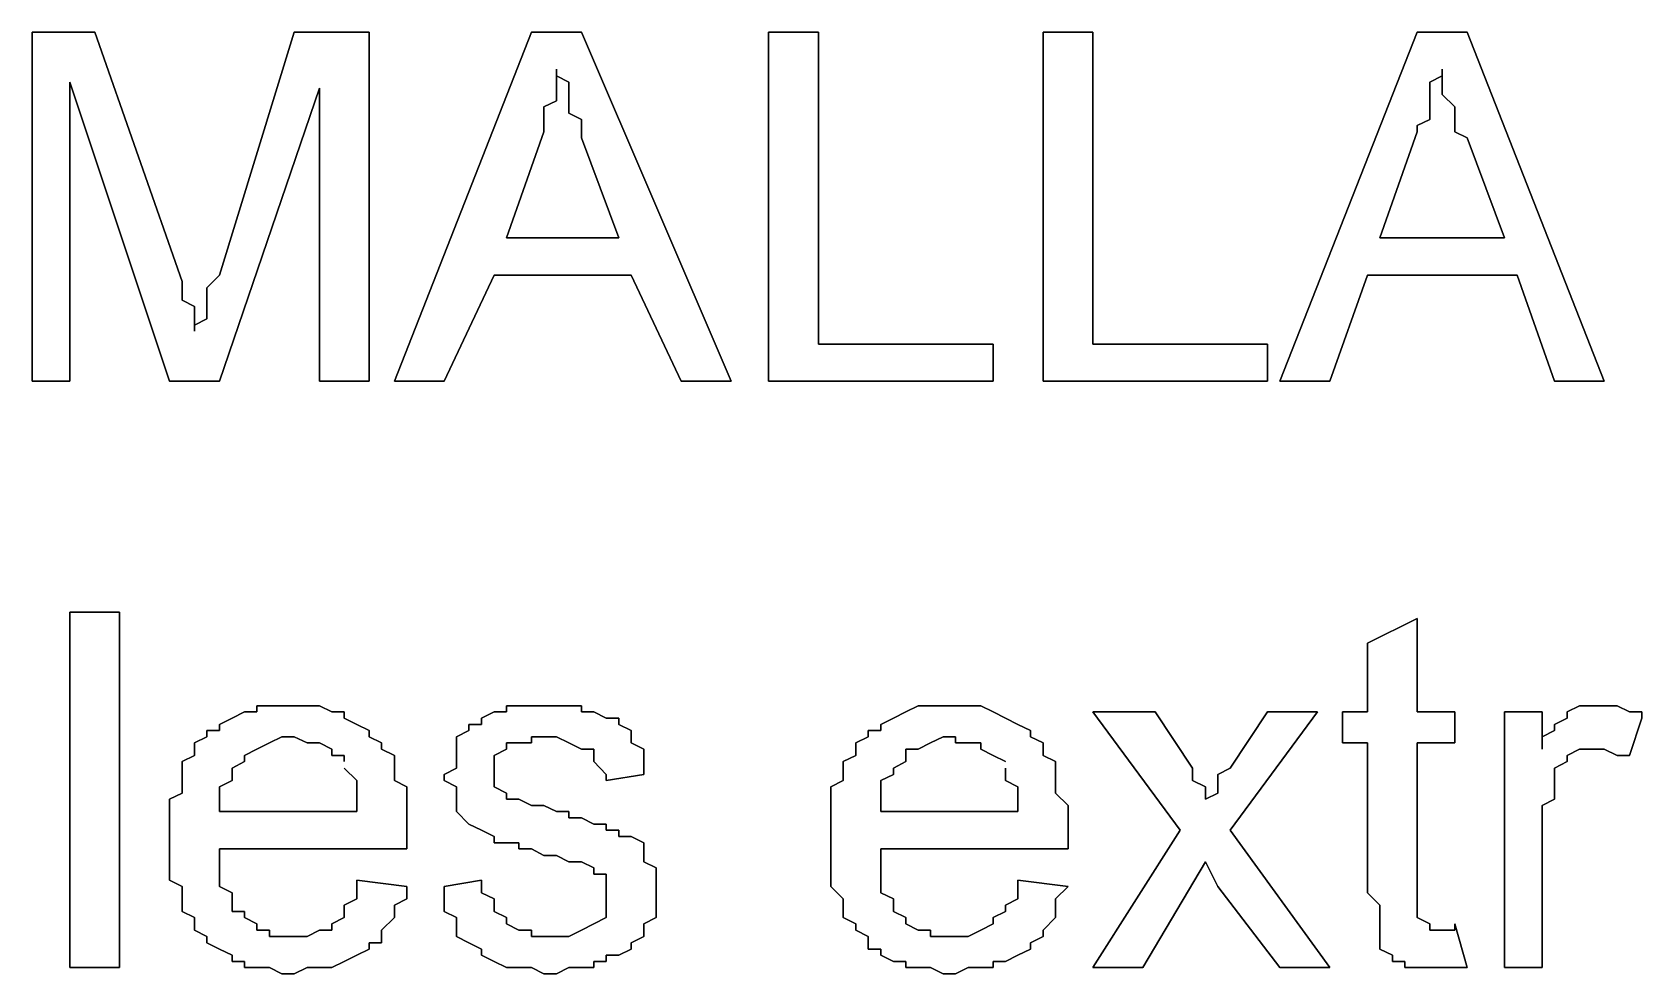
# Model space of a CAD drawing. Header units: metres. Extents: x 2.9 to 42.8, y 1.7 to 28.7.
# Drawn here: x 39.9344 to 40.3895, y 24.5992 to 24.8655 of the extents above; entities that cross this region are included whole.
import ezdxf

# ---------------------------------------------------------------- set-up
doc = ezdxf.new("R2010")
doc.units = ezdxf.units.M
doc.layers.add('GRIS', color=8, linetype='Continuous')

msp = doc.modelspace()

# ---------------------------------------------------------------- linework, layer by layer
at = {"layer": 'GRIS', "lineweight": -3}
for points in [[(39.9521, 24.8655), (39.9344, 24.8655), (39.9521, 24.8655)], [(39.9344, 24.8655), (39.9344, 24.7668), (39.9344, 24.8655)], [(39.9768, 24.795), (39.9521, 24.8655), (39.9768, 24.795)], [(40.0085, 24.8655), (39.9874, 24.7968), (40.0085, 24.8655)], [(40.0297, 24.8655), (40.0085, 24.8655), (40.0297, 24.8655)], [(40.0297, 24.7668), (40.0297, 24.8655), (40.0297, 24.7668)], [(40.0756, 24.8655), (40.0368, 24.7668), (40.0756, 24.8655)], [(40.0897, 24.8655), (40.0756, 24.8655), (40.0897, 24.8655)], [(40.132, 24.7668), (40.0897, 24.8655), (40.132, 24.7668)], [(40.1567, 24.8655), (40.1426, 24.8655), (40.1567, 24.8655)], [(40.1426, 24.8655), (40.1426, 24.7668), (40.1426, 24.8655)], [(40.1567, 24.7773), (40.1567, 24.8655), (40.1567, 24.7773)], [(40.2343, 24.8655), (40.2202, 24.8655), (40.2343, 24.8655)], [(40.2202, 24.8655), (40.2202, 24.7668), (40.2202, 24.8655)], [(40.2343, 24.7773), (40.2343, 24.8655), (40.2343, 24.7773)], [(40.326, 24.8655), (40.2872, 24.7668), (40.326, 24.8655)], [(40.3401, 24.8655), (40.326, 24.8655), (40.3401, 24.8655)], [(40.3789, 24.7668), (40.3401, 24.8655), (40.3789, 24.7668)], [(40.0826, 24.8532), (40.0826, 24.855), (40.0826, 24.8532)], [(40.0826, 24.855), (40.0826, 24.8532), (40.0826, 24.855)], [(40.0826, 24.8514), (40.0826, 24.8532), (40.0826, 24.8514)], [(40.0826, 24.8532), (40.0861, 24.8514), (40.0826, 24.8532)], [(40.3296, 24.8514), (40.3331, 24.8532), (40.3296, 24.8514)], [(40.3331, 24.8532), (40.3331, 24.855), (40.3331, 24.8532)], [(40.3331, 24.855), (40.3331, 24.8532), (40.3331, 24.855)], [(40.3331, 24.8532), (40.3331, 24.8514), (40.3331, 24.8532)], [(39.945, 24.7668), (39.945, 24.8514), (39.945, 24.7668)], [(39.945, 24.8514), (39.9732, 24.7668), (39.945, 24.8514)], [(39.9874, 24.7668), (40.0156, 24.8497), (39.9874, 24.7668)], [(40.0156, 24.8497), (40.0156, 24.7668), (40.0156, 24.8497)], [(40.0826, 24.8479), (40.0826, 24.8514), (40.0826, 24.8479)], [(40.0861, 24.8514), (40.0861, 24.8497), (40.0861, 24.8514)], [(40.0861, 24.8497), (40.0861, 24.8479), (40.0861, 24.8497)], [(40.3296, 24.8479), (40.3296, 24.8514), (40.3296, 24.8479)], [(40.3331, 24.8514), (40.3331, 24.8497), (40.3331, 24.8514)], [(40.3331, 24.8497), (40.3331, 24.8479), (40.3331, 24.8497)], [(40.0791, 24.8444), (40.0826, 24.8461), (40.0791, 24.8444)], [(40.0791, 24.8408), (40.0791, 24.8444), (40.0791, 24.8408)], [(40.0826, 24.8461), (40.0826, 24.8479), (40.0826, 24.8461)], [(40.0861, 24.8479), (40.0861, 24.8444), (40.0861, 24.8479)], [(40.0861, 24.8444), (40.0861, 24.8426), (40.0861, 24.8444)], [(40.3296, 24.8461), (40.3296, 24.8479), (40.3296, 24.8461)], [(40.3296, 24.8444), (40.3296, 24.8461), (40.3296, 24.8444)], [(40.3296, 24.8408), (40.3296, 24.8444), (40.3296, 24.8408)], [(40.3331, 24.8479), (40.3366, 24.8444), (40.3331, 24.8479)], [(40.3366, 24.8444), (40.3366, 24.8426), (40.3366, 24.8444)], [(40.0791, 24.8391), (40.0791, 24.8408), (40.0791, 24.8391)], [(40.0861, 24.8426), (40.0897, 24.8408), (40.0861, 24.8426)], [(40.0897, 24.8408), (40.0897, 24.8373), (40.0897, 24.8408)], [(40.326, 24.8391), (40.3296, 24.8408), (40.326, 24.8391)], [(40.3366, 24.8426), (40.3366, 24.8408), (40.3366, 24.8426)], [(40.3366, 24.8408), (40.3366, 24.8373), (40.3366, 24.8408)], [(40.0685, 24.8073), (40.0791, 24.8373), (40.0685, 24.8073)], [(40.0791, 24.8373), (40.0791, 24.8391), (40.0791, 24.8373)], [(40.0897, 24.8373), (40.0897, 24.8356), (40.0897, 24.8373)], [(40.0897, 24.8356), (40.1003, 24.8073), (40.0897, 24.8356)], [(40.3154, 24.8073), (40.326, 24.8373), (40.3154, 24.8073)], [(40.326, 24.8373), (40.326, 24.8391), (40.326, 24.8373)], [(40.3366, 24.8373), (40.3401, 24.8356), (40.3366, 24.8373)], [(40.3401, 24.8356), (40.3507, 24.8073), (40.3401, 24.8356)], [(40.1003, 24.8073), (40.0685, 24.8073), (40.1003, 24.8073)], [(40.3507, 24.8073), (40.3154, 24.8073), (40.3507, 24.8073)], [(39.9768, 24.7932), (39.9768, 24.795), (39.9768, 24.7932)], [(39.9874, 24.7968), (39.9838, 24.7932), (39.9874, 24.7968)], [(40.0509, 24.7668), (40.065, 24.7968), (40.0509, 24.7668)], [(40.065, 24.7968), (40.1038, 24.7968), (40.065, 24.7968)], [(40.1038, 24.7968), (40.1179, 24.7668), (40.1038, 24.7968)], [(40.3013, 24.7668), (40.3119, 24.7968), (40.3013, 24.7668)], [(40.3119, 24.7968), (40.3543, 24.7968), (40.3119, 24.7968)], [(40.3543, 24.7968), (40.3648, 24.7668), (40.3543, 24.7968)], [(39.9768, 24.7897), (39.9768, 24.7932), (39.9768, 24.7897)], [(39.9803, 24.7879), (39.9768, 24.7897), (39.9803, 24.7879)], [(39.9838, 24.7932), (39.9838, 24.7915), (39.9838, 24.7932)], [(39.9838, 24.7915), (39.9838, 24.7879), (39.9838, 24.7915)], [(39.9803, 24.7844), (39.9803, 24.7879), (39.9803, 24.7844)], [(39.9838, 24.7879), (39.9838, 24.7862), (39.9838, 24.7879)], [(39.9838, 24.7862), (39.9838, 24.7844), (39.9838, 24.7862)], [(39.9838, 24.7844), (39.9803, 24.7826), (39.9838, 24.7844)], [(39.9803, 24.7826), (39.9803, 24.7844), (39.9803, 24.7826)], [(39.9803, 24.7826), (39.9803, 24.7809), (39.9803, 24.7826)], [(39.9803, 24.7809), (39.9803, 24.7826), (39.9803, 24.7809)], [(40.2061, 24.7773), (40.1567, 24.7773), (40.2061, 24.7773)], [(40.2061, 24.7668), (40.2061, 24.7773), (40.2061, 24.7668)], [(40.2837, 24.7773), (40.2343, 24.7773), (40.2837, 24.7773)], [(40.2837, 24.7668), (40.2837, 24.7773), (40.2837, 24.7668)], [(39.9344, 24.7668), (39.945, 24.7668), (39.9344, 24.7668)], [(39.9732, 24.7668), (39.9874, 24.7668), (39.9732, 24.7668)], [(40.0156, 24.7668), (40.0297, 24.7668), (40.0156, 24.7668)], [(40.0368, 24.7668), (40.0509, 24.7668), (40.0368, 24.7668)], [(40.1179, 24.7668), (40.132, 24.7668), (40.1179, 24.7668)], [(40.1426, 24.7668), (40.2061, 24.7668), (40.1426, 24.7668)], [(40.2202, 24.7668), (40.2837, 24.7668), (40.2202, 24.7668)], [(40.2872, 24.7668), (40.3013, 24.7668), (40.2872, 24.7668)], [(40.3648, 24.7668), (40.3789, 24.7668), (40.3648, 24.7668)], [(39.9591, 24.7015), (39.945, 24.7015), (39.9591, 24.7015)], [(39.945, 24.7015), (39.945, 24.601), (39.945, 24.7015)], [(39.9591, 24.601), (39.9591, 24.7015), (39.9591, 24.601)], [(40.326, 24.6997), (40.3119, 24.6927), (40.326, 24.6997)], [(40.326, 24.6733), (40.326, 24.6997), (40.326, 24.6733)], [(40.3119, 24.6927), (40.3119, 24.6733), (40.3119, 24.6927)], [(39.9909, 24.6715), (39.9874, 24.6697), (39.9909, 24.6715)], [(39.9944, 24.6733), (39.9909, 24.6715), (39.9944, 24.6733)], [(39.9979, 24.6733), (39.9944, 24.6733), (39.9979, 24.6733)], [(40.0015, 24.675), (39.9979, 24.675), (40.0015, 24.675)], [(39.9979, 24.675), (39.9979, 24.6733), (39.9979, 24.675)], [(40.005, 24.675), (40.0015, 24.675), (40.005, 24.675)], [(40.0085, 24.675), (40.005, 24.675), (40.0085, 24.675)], [(40.0121, 24.675), (40.0085, 24.675), (40.0121, 24.675)], [(40.0156, 24.675), (40.0121, 24.675), (40.0156, 24.675)], [(40.0191, 24.6733), (40.0156, 24.675), (40.0191, 24.6733)], [(40.0226, 24.6733), (40.0191, 24.6733), (40.0226, 24.6733)], [(40.0226, 24.6715), (40.0226, 24.6733), (40.0226, 24.6715)], [(40.0262, 24.6697), (40.0226, 24.6715), (40.0262, 24.6697)], [(40.065, 24.6733), (40.0614, 24.6715), (40.065, 24.6733)], [(40.0614, 24.6715), (40.0614, 24.6697), (40.0614, 24.6715)], [(40.0685, 24.6733), (40.065, 24.6733), (40.0685, 24.6733)], [(40.072, 24.675), (40.0685, 24.675), (40.072, 24.675)], [(40.0685, 24.675), (40.0685, 24.6733), (40.0685, 24.675)], [(40.0756, 24.675), (40.072, 24.675), (40.0756, 24.675)], [(40.0791, 24.675), (40.0756, 24.675), (40.0791, 24.675)], [(40.0826, 24.675), (40.0791, 24.675), (40.0826, 24.675)], [(40.0861, 24.675), (40.0826, 24.675), (40.0861, 24.675)], [(40.0897, 24.675), (40.0861, 24.675), (40.0897, 24.675)], [(40.0897, 24.6733), (40.0897, 24.675), (40.0897, 24.6733)], [(40.0932, 24.6733), (40.0897, 24.6733), (40.0932, 24.6733)], [(40.0967, 24.6715), (40.0932, 24.6733), (40.0967, 24.6715)], [(40.1003, 24.6715), (40.0967, 24.6715), (40.1003, 24.6715)], [(40.1003, 24.6697), (40.1003, 24.6715), (40.1003, 24.6697)], [(40.1779, 24.6715), (40.1743, 24.6697), (40.1779, 24.6715)], [(40.1814, 24.6733), (40.1779, 24.6715), (40.1814, 24.6733)], [(40.1849, 24.675), (40.1814, 24.6733), (40.1849, 24.675)], [(40.1884, 24.675), (40.1849, 24.675), (40.1884, 24.675)], [(40.192, 24.675), (40.1884, 24.675), (40.192, 24.675)], [(40.1955, 24.675), (40.192, 24.675), (40.1955, 24.675)], [(40.199, 24.675), (40.1955, 24.675), (40.199, 24.675)], [(40.2026, 24.675), (40.199, 24.675), (40.2026, 24.675)], [(40.2061, 24.6733), (40.2026, 24.675), (40.2061, 24.6733)], [(40.2096, 24.6715), (40.2061, 24.6733), (40.2096, 24.6715)], [(40.2131, 24.6697), (40.2096, 24.6715), (40.2131, 24.6697)], [(40.2519, 24.6733), (40.2343, 24.6733), (40.2519, 24.6733)], [(40.2343, 24.6733), (40.259, 24.6398), (40.2343, 24.6733)], [(40.2625, 24.6574), (40.2519, 24.6733), (40.2625, 24.6574)], [(40.2731, 24.6398), (40.2978, 24.6733), (40.2731, 24.6398)], [(40.2837, 24.6733), (40.2731, 24.6574), (40.2837, 24.6733)], [(40.2978, 24.6733), (40.2837, 24.6733), (40.2978, 24.6733)], [(40.3119, 24.6733), (40.3049, 24.6733), (40.3119, 24.6733)], [(40.3049, 24.6733), (40.3049, 24.6645), (40.3049, 24.6733)], [(40.3366, 24.6733), (40.326, 24.6733), (40.3366, 24.6733)], [(40.3366, 24.6645), (40.3366, 24.6733), (40.3366, 24.6645)], [(40.3613, 24.6733), (40.3507, 24.6733), (40.3613, 24.6733)], [(40.3507, 24.6733), (40.3507, 24.601), (40.3507, 24.6733)], [(40.3613, 24.6627), (40.3613, 24.6733), (40.3613, 24.6627)], [(40.3684, 24.6715), (40.3648, 24.6697), (40.3684, 24.6715)], [(40.3719, 24.675), (40.3684, 24.6733), (40.3719, 24.675)], [(40.3684, 24.6733), (40.3684, 24.6715), (40.3684, 24.6733)], [(40.3754, 24.675), (40.3719, 24.675), (40.3754, 24.675)], [(40.3789, 24.675), (40.3754, 24.675), (40.3789, 24.675)], [(40.3825, 24.675), (40.3789, 24.675), (40.3825, 24.675)], [(40.386, 24.6733), (40.3825, 24.675), (40.386, 24.6733)], [(40.3895, 24.6733), (40.386, 24.6733), (40.3895, 24.6733)], [(40.386, 24.6609), (40.3895, 24.6715), (40.386, 24.6609)], [(40.3895, 24.6715), (40.3895, 24.6733), (40.3895, 24.6715)], [(39.9874, 24.668), (39.9838, 24.668), (39.9874, 24.668)], [(39.9838, 24.668), (39.9838, 24.6662), (39.9838, 24.668)], [(39.9874, 24.6697), (39.9874, 24.668), (39.9874, 24.6697)], [(40.0297, 24.668), (40.0262, 24.6697), (40.0297, 24.668)], [(40.0297, 24.6662), (40.0297, 24.668), (40.0297, 24.6662)], [(40.0579, 24.668), (40.0544, 24.6662), (40.0579, 24.668)], [(40.0614, 24.6697), (40.0579, 24.6697), (40.0614, 24.6697)], [(40.0579, 24.6697), (40.0579, 24.668), (40.0579, 24.6697)], [(40.1038, 24.668), (40.1003, 24.6697), (40.1038, 24.668)], [(40.1038, 24.6662), (40.1038, 24.668), (40.1038, 24.6662)], [(40.1743, 24.668), (40.1708, 24.668), (40.1743, 24.668)], [(40.1708, 24.668), (40.1708, 24.6662), (40.1708, 24.668)], [(40.1743, 24.6697), (40.1743, 24.668), (40.1743, 24.6697)], [(40.2167, 24.668), (40.2131, 24.6697), (40.2167, 24.668)], [(40.2167, 24.6662), (40.2167, 24.668), (40.2167, 24.6662)], [(40.3648, 24.668), (40.3613, 24.6662), (40.3648, 24.668)], [(40.3648, 24.6697), (40.3648, 24.668), (40.3648, 24.6697)], [(39.9838, 24.6662), (39.9803, 24.6645), (39.9838, 24.6662)], [(39.9803, 24.6645), (39.9803, 24.6627), (39.9803, 24.6645)], [(39.9803, 24.6627), (39.9803, 24.6609), (39.9803, 24.6627)], [(39.9944, 24.6609), (39.9979, 24.6627), (39.9944, 24.6609)], [(39.9979, 24.6627), (40.0015, 24.6645), (39.9979, 24.6627)], [(40.0015, 24.6645), (40.005, 24.6662), (40.0015, 24.6645)], [(40.005, 24.6662), (40.0085, 24.6662), (40.005, 24.6662)], [(40.0085, 24.6662), (40.0121, 24.6645), (40.0085, 24.6662)], [(40.0121, 24.6645), (40.0156, 24.6645), (40.0121, 24.6645)], [(40.0156, 24.6645), (40.0191, 24.6627), (40.0156, 24.6645)], [(40.0191, 24.6627), (40.0191, 24.6609), (40.0191, 24.6627)], [(40.0332, 24.6645), (40.0297, 24.6662), (40.0332, 24.6645)], [(40.0332, 24.6627), (40.0332, 24.6645), (40.0332, 24.6627)], [(40.0368, 24.6609), (40.0332, 24.6627), (40.0368, 24.6609)], [(40.0544, 24.6662), (40.0544, 24.6645), (40.0544, 24.6662)], [(40.0544, 24.6645), (40.0544, 24.6609), (40.0544, 24.6645)], [(40.065, 24.6609), (40.0685, 24.6627), (40.065, 24.6609)], [(40.0685, 24.6627), (40.0685, 24.6645), (40.0685, 24.6627)], [(40.0685, 24.6645), (40.072, 24.6645), (40.0685, 24.6645)], [(40.072, 24.6645), (40.0756, 24.6645), (40.072, 24.6645)], [(40.0756, 24.6645), (40.0756, 24.6662), (40.0756, 24.6645)], [(40.0756, 24.6662), (40.0791, 24.6662), (40.0756, 24.6662)], [(40.0791, 24.6662), (40.0826, 24.6662), (40.0791, 24.6662)], [(40.0826, 24.6662), (40.0861, 24.6645), (40.0826, 24.6662)], [(40.0861, 24.6645), (40.0897, 24.6627), (40.0861, 24.6645)], [(40.0897, 24.6627), (40.0932, 24.6627), (40.0897, 24.6627)], [(40.0932, 24.6627), (40.0932, 24.6609), (40.0932, 24.6627)], [(40.1038, 24.6645), (40.1038, 24.6662), (40.1038, 24.6645)], [(40.1073, 24.6627), (40.1038, 24.6645), (40.1073, 24.6627)], [(40.1073, 24.6609), (40.1073, 24.6627), (40.1073, 24.6609)], [(40.1708, 24.6662), (40.1673, 24.6645), (40.1708, 24.6662)], [(40.1673, 24.6645), (40.1673, 24.6627), (40.1673, 24.6645)], [(40.1673, 24.6627), (40.1673, 24.6609), (40.1673, 24.6627)], [(40.1814, 24.6609), (40.1814, 24.6627), (40.1814, 24.6609)], [(40.1814, 24.6627), (40.1849, 24.6627), (40.1814, 24.6627)], [(40.1849, 24.6627), (40.1884, 24.6645), (40.1849, 24.6627)], [(40.1884, 24.6645), (40.192, 24.6662), (40.1884, 24.6645)], [(40.192, 24.6662), (40.1955, 24.6662), (40.192, 24.6662)], [(40.1955, 24.6662), (40.1955, 24.6645), (40.1955, 24.6662)], [(40.1955, 24.6645), (40.199, 24.6645), (40.1955, 24.6645)], [(40.199, 24.6645), (40.2026, 24.6645), (40.199, 24.6645)], [(40.2026, 24.6645), (40.2026, 24.6627), (40.2026, 24.6645)], [(40.2026, 24.6627), (40.2061, 24.6609), (40.2026, 24.6627)], [(40.2202, 24.6645), (40.2167, 24.6662), (40.2202, 24.6645)], [(40.2202, 24.6627), (40.2202, 24.6645), (40.2202, 24.6627)], [(40.2202, 24.6609), (40.2202, 24.6627), (40.2202, 24.6609)], [(40.3049, 24.6645), (40.3119, 24.6645), (40.3049, 24.6645)], [(40.3119, 24.6645), (40.3119, 24.6221), (40.3119, 24.6645)], [(40.326, 24.6221), (40.326, 24.6645), (40.326, 24.6221)], [(40.326, 24.6645), (40.3366, 24.6645), (40.326, 24.6645)], [(40.3613, 24.6662), (40.3613, 24.6627), (40.3613, 24.6662)], [(40.3684, 24.6609), (40.3719, 24.6627), (40.3684, 24.6609)], [(40.3719, 24.6627), (40.3754, 24.6627), (40.3719, 24.6627)], [(40.3754, 24.6627), (40.3789, 24.6627), (40.3754, 24.6627)], [(40.3789, 24.6627), (40.3825, 24.6609), (40.3789, 24.6627)], [(39.9803, 24.6609), (39.9768, 24.6592), (39.9803, 24.6609)], [(39.9768, 24.6592), (39.9768, 24.6574), (39.9768, 24.6592)], [(39.9768, 24.6574), (39.9768, 24.6539), (39.9768, 24.6574)], [(39.9909, 24.6574), (39.9944, 24.6592), (39.9909, 24.6574)], [(39.9909, 24.6556), (39.9909, 24.6574), (39.9909, 24.6556)], [(39.9944, 24.6592), (39.9944, 24.6609), (39.9944, 24.6592)], [(40.0191, 24.6609), (40.0226, 24.6609), (40.0191, 24.6609)], [(40.0226, 24.6609), (40.0226, 24.6592), (40.0226, 24.6609)], [(40.0226, 24.6574), (40.0262, 24.6539), (40.0226, 24.6574)], [(40.0368, 24.6592), (40.0368, 24.6609), (40.0368, 24.6592)], [(40.0368, 24.6574), (40.0368, 24.6592), (40.0368, 24.6574)], [(40.0368, 24.6539), (40.0368, 24.6574), (40.0368, 24.6539)], [(40.0544, 24.6574), (40.0509, 24.6556), (40.0544, 24.6574)], [(40.0544, 24.6609), (40.0544, 24.6592), (40.0544, 24.6609)], [(40.0544, 24.6592), (40.0544, 24.6574), (40.0544, 24.6592)], [(40.065, 24.6592), (40.065, 24.6609), (40.065, 24.6592)], [(40.065, 24.6574), (40.065, 24.6592), (40.065, 24.6574)], [(40.065, 24.6556), (40.065, 24.6574), (40.065, 24.6556)], [(40.0932, 24.6609), (40.0932, 24.6592), (40.0932, 24.6609)], [(40.0932, 24.6592), (40.0967, 24.6556), (40.0932, 24.6592)], [(40.1073, 24.6574), (40.1073, 24.6609), (40.1073, 24.6574)], [(40.1073, 24.6556), (40.1073, 24.6574), (40.1073, 24.6556)], [(40.1673, 24.6609), (40.1637, 24.6592), (40.1673, 24.6609)], [(40.1637, 24.6592), (40.1637, 24.6574), (40.1637, 24.6592)], [(40.1637, 24.6574), (40.1637, 24.6539), (40.1637, 24.6574)], [(40.1779, 24.6574), (40.1814, 24.6592), (40.1779, 24.6574)], [(40.1779, 24.6556), (40.1779, 24.6574), (40.1779, 24.6556)], [(40.1814, 24.6592), (40.1814, 24.6609), (40.1814, 24.6592)], [(40.2061, 24.6609), (40.2096, 24.6592), (40.2061, 24.6609)], [(40.2096, 24.6574), (40.2096, 24.6539), (40.2096, 24.6574)], [(40.2237, 24.6592), (40.2202, 24.6609), (40.2237, 24.6592)], [(40.2237, 24.6574), (40.2237, 24.6592), (40.2237, 24.6574)], [(40.2237, 24.6539), (40.2237, 24.6574), (40.2237, 24.6539)], [(40.2625, 24.6539), (40.2625, 24.6574), (40.2625, 24.6539)], [(40.2731, 24.6574), (40.2696, 24.6556), (40.2731, 24.6574)], [(40.3648, 24.6574), (40.3684, 24.6592), (40.3648, 24.6574)], [(40.3648, 24.6556), (40.3648, 24.6574), (40.3648, 24.6556)], [(40.3684, 24.6592), (40.3684, 24.6609), (40.3684, 24.6592)], [(40.3825, 24.6609), (40.386, 24.6609), (40.3825, 24.6609)], [(39.9768, 24.6539), (39.9768, 24.6521), (39.9768, 24.6539)], [(39.9874, 24.6521), (39.9909, 24.6539), (39.9874, 24.6521)], [(39.9909, 24.6539), (39.9909, 24.6556), (39.9909, 24.6539)], [(40.0262, 24.6539), (40.0262, 24.6521), (40.0262, 24.6539)], [(40.0403, 24.6521), (40.0368, 24.6539), (40.0403, 24.6521)], [(40.0509, 24.6556), (40.0509, 24.6539), (40.0509, 24.6556)], [(40.0509, 24.6539), (40.0544, 24.6521), (40.0509, 24.6539)], [(40.065, 24.6539), (40.065, 24.6556), (40.065, 24.6539)], [(40.065, 24.6521), (40.065, 24.6539), (40.065, 24.6521)], [(40.0967, 24.6556), (40.0967, 24.6539), (40.0967, 24.6556)], [(40.0967, 24.6539), (40.1073, 24.6556), (40.0967, 24.6539)], [(40.1637, 24.6539), (40.1602, 24.6521), (40.1637, 24.6539)], [(40.1743, 24.6539), (40.1779, 24.6556), (40.1743, 24.6539)], [(40.1743, 24.6521), (40.1743, 24.6539), (40.1743, 24.6521)], [(40.2096, 24.6539), (40.2131, 24.6521), (40.2096, 24.6539)], [(40.2237, 24.6521), (40.2237, 24.6539), (40.2237, 24.6521)], [(40.2661, 24.6521), (40.2625, 24.6539), (40.2661, 24.6521)], [(40.2696, 24.6556), (40.2696, 24.6539), (40.2696, 24.6556)], [(40.2696, 24.6539), (40.2696, 24.6503), (40.2696, 24.6539)], [(40.3648, 24.6539), (40.3648, 24.6556), (40.3648, 24.6539)], [(40.3648, 24.6521), (40.3648, 24.6539), (40.3648, 24.6521)], [(39.9768, 24.6503), (39.9732, 24.6486), (39.9768, 24.6503)], [(39.9732, 24.6486), (39.9732, 24.6451), (39.9732, 24.6486)], [(39.9768, 24.6521), (39.9768, 24.6503), (39.9768, 24.6521)], [(39.9874, 24.6503), (39.9874, 24.6521), (39.9874, 24.6503)], [(39.9874, 24.6468), (39.9874, 24.6503), (39.9874, 24.6468)], [(40.0262, 24.6521), (40.0262, 24.6503), (40.0262, 24.6521)], [(40.0262, 24.6503), (40.0262, 24.6468), (40.0262, 24.6503)], [(40.0403, 24.6503), (40.0403, 24.6521), (40.0403, 24.6503)], [(40.0403, 24.6468), (40.0403, 24.6503), (40.0403, 24.6468)], [(40.0544, 24.6521), (40.0544, 24.6486), (40.0544, 24.6521)], [(40.0544, 24.6486), (40.0544, 24.6468), (40.0544, 24.6486)], [(40.0685, 24.6503), (40.065, 24.6521), (40.0685, 24.6503)], [(40.0685, 24.6486), (40.0685, 24.6503), (40.0685, 24.6486)], [(40.072, 24.6486), (40.0685, 24.6486), (40.072, 24.6486)], [(40.0756, 24.6468), (40.072, 24.6486), (40.0756, 24.6468)], [(40.1602, 24.6521), (40.1602, 24.6503), (40.1602, 24.6521)], [(40.1602, 24.6503), (40.1602, 24.6486), (40.1602, 24.6503)], [(40.1602, 24.6486), (40.1602, 24.6451), (40.1602, 24.6486)], [(40.1743, 24.6503), (40.1743, 24.6521), (40.1743, 24.6503)], [(40.1743, 24.6468), (40.1743, 24.6503), (40.1743, 24.6468)], [(40.2131, 24.6521), (40.2131, 24.6503), (40.2131, 24.6521)], [(40.2131, 24.6503), (40.2131, 24.6468), (40.2131, 24.6503)], [(40.2237, 24.6503), (40.2237, 24.6521), (40.2237, 24.6503)], [(40.2273, 24.6468), (40.2237, 24.6503), (40.2273, 24.6468)], [(40.2661, 24.6503), (40.2661, 24.6521), (40.2661, 24.6503)], [(40.2696, 24.6503), (40.2661, 24.6486), (40.2696, 24.6503)], [(40.2661, 24.6486), (40.2661, 24.6503), (40.2661, 24.6486)], [(40.3613, 24.6468), (40.3648, 24.6486), (40.3613, 24.6468)], [(40.3648, 24.6486), (40.3648, 24.6521), (40.3648, 24.6486)], [(39.9732, 24.6451), (39.9732, 24.6433), (39.9732, 24.6451)], [(39.9874, 24.6451), (39.9874, 24.6468), (39.9874, 24.6451)], [(40.0262, 24.6451), (39.9874, 24.6451), (40.0262, 24.6451)], [(40.0262, 24.6468), (40.0262, 24.6451), (40.0262, 24.6468)], [(40.0403, 24.6451), (40.0403, 24.6468), (40.0403, 24.6451)], [(40.0403, 24.6433), (40.0403, 24.6451), (40.0403, 24.6433)], [(40.0544, 24.6468), (40.0544, 24.6451), (40.0544, 24.6468)], [(40.0544, 24.6451), (40.0579, 24.6415), (40.0544, 24.6451)], [(40.0791, 24.6468), (40.0756, 24.6468), (40.0791, 24.6468)], [(40.0826, 24.6451), (40.0791, 24.6468), (40.0826, 24.6451)], [(40.0861, 24.6451), (40.0826, 24.6451), (40.0861, 24.6451)], [(40.0861, 24.6433), (40.0861, 24.6451), (40.0861, 24.6433)], [(40.1602, 24.6451), (40.1602, 24.6433), (40.1602, 24.6451)], [(40.1743, 24.6451), (40.1743, 24.6468), (40.1743, 24.6451)], [(40.2131, 24.6451), (40.1743, 24.6451), (40.2131, 24.6451)], [(40.2131, 24.6468), (40.2131, 24.6451), (40.2131, 24.6468)], [(40.2273, 24.6451), (40.2273, 24.6468), (40.2273, 24.6451)], [(40.2273, 24.6433), (40.2273, 24.6451), (40.2273, 24.6433)], [(40.3613, 24.6451), (40.3613, 24.6468), (40.3613, 24.6451)], [(40.3613, 24.6415), (40.3613, 24.6451), (40.3613, 24.6415)], [(39.9732, 24.6433), (39.9732, 24.6398), (39.9732, 24.6433)], [(39.9732, 24.6398), (39.9732, 24.638), (39.9732, 24.6398)], [(40.0403, 24.6398), (40.0403, 24.6433), (40.0403, 24.6398)], [(40.0403, 24.638), (40.0403, 24.6398), (40.0403, 24.638)], [(40.0579, 24.6415), (40.0614, 24.6398), (40.0579, 24.6415)], [(40.0614, 24.6398), (40.065, 24.638), (40.0614, 24.6398)], [(40.0897, 24.6433), (40.0861, 24.6433), (40.0897, 24.6433)], [(40.0932, 24.6415), (40.0897, 24.6433), (40.0932, 24.6415)], [(40.0967, 24.6415), (40.0932, 24.6415), (40.0967, 24.6415)], [(40.0967, 24.6398), (40.0967, 24.6415), (40.0967, 24.6398)], [(40.1003, 24.6398), (40.0967, 24.6398), (40.1003, 24.6398)], [(40.1003, 24.638), (40.1003, 24.6398), (40.1003, 24.638)], [(40.1602, 24.6433), (40.1602, 24.6398), (40.1602, 24.6433)], [(40.1602, 24.6398), (40.1602, 24.638), (40.1602, 24.6398)], [(40.2273, 24.6398), (40.2273, 24.6433), (40.2273, 24.6398)], [(40.2273, 24.638), (40.2273, 24.6398), (40.2273, 24.638)], [(40.259, 24.6398), (40.2343, 24.601), (40.259, 24.6398)], [(40.3013, 24.601), (40.2731, 24.6398), (40.3013, 24.601)], [(40.3613, 24.6398), (40.3613, 24.6415), (40.3613, 24.6398)], [(40.3613, 24.601), (40.3613, 24.6398), (40.3613, 24.601)], [(39.9732, 24.638), (39.9732, 24.6362), (39.9732, 24.638)], [(39.9732, 24.6362), (39.9732, 24.6327), (39.9732, 24.6362)], [(40.0403, 24.6362), (40.0403, 24.638), (40.0403, 24.6362)], [(40.0403, 24.6345), (40.0403, 24.6362), (40.0403, 24.6345)], [(40.065, 24.638), (40.065, 24.6362), (40.065, 24.638)], [(40.065, 24.6362), (40.0685, 24.6362), (40.065, 24.6362)], [(40.0685, 24.6362), (40.072, 24.6362), (40.0685, 24.6362)], [(40.072, 24.6362), (40.072, 24.6345), (40.072, 24.6362)], [(40.1038, 24.638), (40.1003, 24.638), (40.1038, 24.638)], [(40.1073, 24.6362), (40.1038, 24.638), (40.1073, 24.6362)], [(40.1073, 24.6345), (40.1073, 24.6362), (40.1073, 24.6345)], [(40.1602, 24.638), (40.1602, 24.6362), (40.1602, 24.638)], [(40.1602, 24.6362), (40.1602, 24.6327), (40.1602, 24.6362)], [(40.2273, 24.6362), (40.2273, 24.638), (40.2273, 24.6362)], [(40.2273, 24.6345), (40.2273, 24.6362), (40.2273, 24.6345)], [(39.9732, 24.6327), (39.9732, 24.6309), (39.9732, 24.6327)], [(39.9732, 24.6309), (39.9732, 24.6274), (39.9732, 24.6309)], [(39.9874, 24.6327), (39.9874, 24.6345), (39.9874, 24.6327)], [(39.9874, 24.6345), (40.0403, 24.6345), (39.9874, 24.6345)], [(39.9874, 24.6292), (39.9874, 24.6327), (39.9874, 24.6292)], [(40.072, 24.6345), (40.0756, 24.6345), (40.072, 24.6345)], [(40.0756, 24.6345), (40.0791, 24.6327), (40.0756, 24.6345)], [(40.0791, 24.6327), (40.0826, 24.6327), (40.0791, 24.6327)], [(40.0826, 24.6327), (40.0861, 24.6309), (40.0826, 24.6327)], [(40.0861, 24.6309), (40.0897, 24.6309), (40.0861, 24.6309)], [(40.0897, 24.6309), (40.0932, 24.6292), (40.0897, 24.6309)], [(40.1073, 24.6327), (40.1073, 24.6345), (40.1073, 24.6327)], [(40.1073, 24.6309), (40.1073, 24.6327), (40.1073, 24.6309)], [(40.1108, 24.6292), (40.1073, 24.6309), (40.1108, 24.6292)], [(40.1602, 24.6327), (40.1602, 24.6309), (40.1602, 24.6327)], [(40.1602, 24.6309), (40.1602, 24.6274), (40.1602, 24.6309)], [(40.1743, 24.6327), (40.1743, 24.6345), (40.1743, 24.6327)], [(40.1743, 24.6345), (40.2273, 24.6345), (40.1743, 24.6345)], [(40.1743, 24.6292), (40.1743, 24.6327), (40.1743, 24.6292)], [(40.2484, 24.601), (40.2661, 24.6309), (40.2484, 24.601)], [(40.2661, 24.6309), (40.2696, 24.6239), (40.2661, 24.6309)], [(39.9732, 24.6274), (39.9732, 24.6257), (39.9732, 24.6274)], [(39.9732, 24.6257), (39.9768, 24.6239), (39.9732, 24.6257)], [(39.9874, 24.6274), (39.9874, 24.6292), (39.9874, 24.6274)], [(39.9874, 24.6239), (39.9874, 24.6274), (39.9874, 24.6239)], [(40.0262, 24.6257), (40.0262, 24.6221), (40.0262, 24.6257)], [(40.0403, 24.6239), (40.0262, 24.6257), (40.0403, 24.6239)], [(40.0614, 24.6257), (40.0509, 24.6239), (40.0614, 24.6257)], [(40.0614, 24.6221), (40.0614, 24.6257), (40.0614, 24.6221)], [(40.0932, 24.6292), (40.0932, 24.6274), (40.0932, 24.6292)], [(40.0932, 24.6274), (40.0967, 24.6274), (40.0932, 24.6274)], [(40.0967, 24.6274), (40.0967, 24.6257), (40.0967, 24.6274)], [(40.0967, 24.6257), (40.0967, 24.6239), (40.0967, 24.6257)], [(40.1108, 24.6274), (40.1108, 24.6292), (40.1108, 24.6274)], [(40.1108, 24.6239), (40.1108, 24.6274), (40.1108, 24.6239)], [(40.1602, 24.6274), (40.1602, 24.6257), (40.1602, 24.6274)], [(40.1602, 24.6257), (40.1602, 24.6239), (40.1602, 24.6257)], [(40.1743, 24.6274), (40.1743, 24.6292), (40.1743, 24.6274)], [(40.1743, 24.6239), (40.1743, 24.6274), (40.1743, 24.6239)], [(40.2131, 24.6257), (40.2131, 24.6221), (40.2131, 24.6257)], [(40.2273, 24.6239), (40.2131, 24.6257), (40.2273, 24.6239)], [(39.9768, 24.6239), (39.9768, 24.6204), (39.9768, 24.6239)], [(39.9909, 24.6221), (39.9874, 24.6239), (39.9909, 24.6221)], [(39.9909, 24.6204), (39.9909, 24.6221), (39.9909, 24.6204)], [(40.0262, 24.6221), (40.0262, 24.6204), (40.0262, 24.6221)], [(40.0403, 24.6204), (40.0403, 24.6239), (40.0403, 24.6204)], [(40.0509, 24.6239), (40.0509, 24.6221), (40.0509, 24.6239)], [(40.0509, 24.6221), (40.0509, 24.6186), (40.0509, 24.6221)], [(40.065, 24.6204), (40.0614, 24.6221), (40.065, 24.6204)], [(40.0967, 24.6239), (40.0967, 24.6221), (40.0967, 24.6239)], [(40.0967, 24.6221), (40.0967, 24.6186), (40.0967, 24.6221)], [(40.1108, 24.6221), (40.1108, 24.6239), (40.1108, 24.6221)], [(40.1108, 24.6204), (40.1108, 24.6221), (40.1108, 24.6204)], [(40.1602, 24.6239), (40.1637, 24.6204), (40.1602, 24.6239)], [(40.1743, 24.6221), (40.1743, 24.6239), (40.1743, 24.6221)], [(40.1779, 24.6204), (40.1743, 24.6221), (40.1779, 24.6204)], [(40.2131, 24.6221), (40.2131, 24.6204), (40.2131, 24.6221)], [(40.2237, 24.6204), (40.2273, 24.6239), (40.2237, 24.6204)], [(40.2696, 24.6239), (40.2872, 24.601), (40.2696, 24.6239)], [(40.3119, 24.6221), (40.3154, 24.6186), (40.3119, 24.6221)], [(40.326, 24.6186), (40.326, 24.6221), (40.326, 24.6186)], [(39.9768, 24.6204), (39.9768, 24.6186), (39.9768, 24.6204)], [(39.9768, 24.6186), (39.9768, 24.6168), (39.9768, 24.6186)], [(39.9768, 24.6168), (39.9803, 24.6151), (39.9768, 24.6168)], [(39.9909, 24.6186), (39.9909, 24.6204), (39.9909, 24.6186)], [(39.9909, 24.6168), (39.9909, 24.6186), (39.9909, 24.6168)], [(39.9944, 24.6168), (39.9909, 24.6168), (39.9944, 24.6168)], [(39.9944, 24.6151), (39.9944, 24.6168), (39.9944, 24.6151)], [(40.0262, 24.6204), (40.0226, 24.6186), (40.0262, 24.6204)], [(40.0226, 24.6186), (40.0226, 24.6168), (40.0226, 24.6186)], [(40.0226, 24.6168), (40.0226, 24.6151), (40.0226, 24.6168)], [(40.0368, 24.6186), (40.0403, 24.6204), (40.0368, 24.6186)], [(40.0368, 24.6168), (40.0368, 24.6186), (40.0368, 24.6168)], [(40.0368, 24.6151), (40.0368, 24.6168), (40.0368, 24.6151)], [(40.0509, 24.6186), (40.0509, 24.6168), (40.0509, 24.6186)], [(40.0509, 24.6168), (40.0544, 24.6151), (40.0509, 24.6168)], [(40.065, 24.6186), (40.065, 24.6204), (40.065, 24.6186)], [(40.065, 24.6168), (40.065, 24.6186), (40.065, 24.6168)], [(40.0685, 24.6151), (40.065, 24.6168), (40.0685, 24.6151)], [(40.0967, 24.6186), (40.0967, 24.6168), (40.0967, 24.6186)], [(40.0967, 24.6168), (40.0967, 24.6151), (40.0967, 24.6168)], [(40.1108, 24.6186), (40.1108, 24.6204), (40.1108, 24.6186)], [(40.1108, 24.6151), (40.1108, 24.6186), (40.1108, 24.6151)], [(40.1637, 24.6204), (40.1637, 24.6186), (40.1637, 24.6204)], [(40.1637, 24.6186), (40.1637, 24.6168), (40.1637, 24.6186)], [(40.1637, 24.6168), (40.1637, 24.6151), (40.1637, 24.6168)], [(40.1779, 24.6186), (40.1779, 24.6204), (40.1779, 24.6186)], [(40.1779, 24.6168), (40.1779, 24.6186), (40.1779, 24.6168)], [(40.1814, 24.6151), (40.1779, 24.6168), (40.1814, 24.6151)], [(40.2096, 24.6168), (40.2061, 24.6151), (40.2096, 24.6168)], [(40.2131, 24.6204), (40.2096, 24.6186), (40.2131, 24.6204)], [(40.2096, 24.6186), (40.2096, 24.6168), (40.2096, 24.6186)], [(40.2237, 24.6186), (40.2237, 24.6204), (40.2237, 24.6186)], [(40.2237, 24.6168), (40.2237, 24.6186), (40.2237, 24.6168)], [(40.2237, 24.6151), (40.2237, 24.6168), (40.2237, 24.6151)], [(40.3154, 24.6186), (40.3154, 24.6168), (40.3154, 24.6186)], [(40.3154, 24.6168), (40.3154, 24.6133), (40.3154, 24.6168)], [(40.326, 24.6168), (40.326, 24.6186), (40.326, 24.6168)], [(40.326, 24.6151), (40.326, 24.6168), (40.326, 24.6151)], [(39.9803, 24.6151), (39.9803, 24.6133), (39.9803, 24.6151)], [(39.9803, 24.6133), (39.9803, 24.6115), (39.9803, 24.6133)], [(39.9979, 24.6133), (39.9944, 24.6151), (39.9979, 24.6133)], [(39.9979, 24.6115), (39.9979, 24.6133), (39.9979, 24.6115)], [(40.0226, 24.6151), (40.0191, 24.6133), (40.0226, 24.6151)], [(40.0191, 24.6133), (40.0191, 24.6115), (40.0191, 24.6133)], [(40.0332, 24.6115), (40.0368, 24.6151), (40.0332, 24.6115)], [(40.0544, 24.6151), (40.0544, 24.6133), (40.0544, 24.6151)], [(40.0544, 24.6133), (40.0544, 24.6098), (40.0544, 24.6133)], [(40.0685, 24.6133), (40.0685, 24.6151), (40.0685, 24.6133)], [(40.072, 24.6115), (40.0685, 24.6133), (40.072, 24.6115)], [(40.0932, 24.6133), (40.0897, 24.6115), (40.0932, 24.6133)], [(40.0967, 24.6151), (40.0932, 24.6133), (40.0967, 24.6151)], [(40.1073, 24.6133), (40.1108, 24.6151), (40.1073, 24.6133)], [(40.1073, 24.6115), (40.1073, 24.6133), (40.1073, 24.6115)], [(40.1637, 24.6151), (40.1673, 24.6133), (40.1637, 24.6151)], [(40.1673, 24.6133), (40.1673, 24.6115), (40.1673, 24.6133)], [(40.1814, 24.6133), (40.1814, 24.6151), (40.1814, 24.6133)], [(40.1849, 24.6115), (40.1814, 24.6133), (40.1849, 24.6115)], [(40.2061, 24.6133), (40.2026, 24.6115), (40.2061, 24.6133)], [(40.2061, 24.6151), (40.2061, 24.6133), (40.2061, 24.6151)], [(40.2202, 24.6115), (40.2237, 24.6151), (40.2202, 24.6115)], [(40.3154, 24.6133), (40.3154, 24.6115), (40.3154, 24.6133)], [(40.3296, 24.6133), (40.326, 24.6151), (40.3296, 24.6133)], [(40.3296, 24.6115), (40.3296, 24.6133), (40.3296, 24.6115)], [(40.3366, 24.6133), (40.3366, 24.6115), (40.3366, 24.6133)], [(40.3401, 24.601), (40.3366, 24.6133), (40.3401, 24.601)], [(39.9803, 24.6115), (39.9838, 24.6098), (39.9803, 24.6115)], [(39.9838, 24.6098), (39.9838, 24.608), (39.9838, 24.6098)], [(39.9838, 24.608), (39.9874, 24.6062), (39.9838, 24.608)], [(40.0015, 24.6115), (39.9979, 24.6115), (40.0015, 24.6115)], [(40.0015, 24.6098), (40.0015, 24.6115), (40.0015, 24.6098)], [(40.005, 24.6098), (40.0015, 24.6098), (40.005, 24.6098)], [(40.0085, 24.6098), (40.005, 24.6098), (40.0085, 24.6098)], [(40.0121, 24.6098), (40.0085, 24.6098), (40.0121, 24.6098)], [(40.0156, 24.6115), (40.0121, 24.6098), (40.0156, 24.6115)], [(40.0191, 24.6115), (40.0156, 24.6115), (40.0191, 24.6115)], [(40.0297, 24.6062), (40.0297, 24.608), (40.0297, 24.6062)], [(40.0297, 24.608), (40.0332, 24.608), (40.0297, 24.608)], [(40.0332, 24.6098), (40.0332, 24.6115), (40.0332, 24.6098)], [(40.0332, 24.608), (40.0332, 24.6098), (40.0332, 24.608)], [(40.0544, 24.6098), (40.0579, 24.608), (40.0544, 24.6098)], [(40.0579, 24.608), (40.0614, 24.6062), (40.0579, 24.608)], [(40.0756, 24.6115), (40.072, 24.6115), (40.0756, 24.6115)], [(40.0756, 24.6098), (40.0756, 24.6115), (40.0756, 24.6098)], [(40.0791, 24.6098), (40.0756, 24.6098), (40.0791, 24.6098)], [(40.0826, 24.6098), (40.0791, 24.6098), (40.0826, 24.6098)], [(40.0861, 24.6098), (40.0826, 24.6098), (40.0861, 24.6098)], [(40.0897, 24.6115), (40.0861, 24.6098), (40.0897, 24.6115)], [(40.1038, 24.608), (40.1073, 24.6098), (40.1038, 24.608)], [(40.1038, 24.6062), (40.1038, 24.608), (40.1038, 24.6062)], [(40.1073, 24.6098), (40.1073, 24.6115), (40.1073, 24.6098)], [(40.1673, 24.6115), (40.1708, 24.6098), (40.1673, 24.6115)], [(40.1708, 24.6098), (40.1708, 24.608), (40.1708, 24.6098)], [(40.1708, 24.608), (40.1708, 24.6062), (40.1708, 24.608)], [(40.1884, 24.6115), (40.1849, 24.6115), (40.1884, 24.6115)], [(40.1884, 24.6098), (40.1884, 24.6115), (40.1884, 24.6098)], [(40.192, 24.6098), (40.1884, 24.6098), (40.192, 24.6098)], [(40.1955, 24.6098), (40.192, 24.6098), (40.1955, 24.6098)], [(40.199, 24.6098), (40.1955, 24.6098), (40.199, 24.6098)], [(40.2026, 24.6115), (40.199, 24.6098), (40.2026, 24.6115)], [(40.2167, 24.608), (40.2202, 24.6098), (40.2167, 24.608)], [(40.2167, 24.6062), (40.2167, 24.608), (40.2167, 24.6062)], [(40.2202, 24.6098), (40.2202, 24.6115), (40.2202, 24.6098)], [(40.3154, 24.6115), (40.3154, 24.6098), (40.3154, 24.6115)], [(40.3154, 24.6098), (40.3154, 24.608), (40.3154, 24.6098)], [(40.3154, 24.608), (40.3154, 24.6062), (40.3154, 24.608)], [(40.3331, 24.6115), (40.3296, 24.6115), (40.3331, 24.6115)], [(40.3366, 24.6115), (40.3331, 24.6115), (40.3366, 24.6115)], [(39.9874, 24.6062), (39.9909, 24.6045), (39.9874, 24.6062)], [(39.9909, 24.6045), (39.9909, 24.6027), (39.9909, 24.6045)], [(40.0226, 24.6027), (40.0262, 24.6045), (40.0226, 24.6027)], [(40.0262, 24.6045), (40.0297, 24.6062), (40.0262, 24.6045)], [(40.0614, 24.6062), (40.0614, 24.6045), (40.0614, 24.6062)], [(40.0614, 24.6045), (40.065, 24.6027), (40.0614, 24.6045)], [(40.0967, 24.6027), (40.0967, 24.6045), (40.0967, 24.6027)], [(40.0967, 24.6045), (40.1003, 24.6045), (40.0967, 24.6045)], [(40.1003, 24.6045), (40.1038, 24.6062), (40.1003, 24.6045)], [(40.1708, 24.6062), (40.1743, 24.6062), (40.1708, 24.6062)], [(40.1743, 24.6062), (40.1743, 24.6045), (40.1743, 24.6062)], [(40.1743, 24.6045), (40.1779, 24.6027), (40.1743, 24.6045)], [(40.2096, 24.6027), (40.2131, 24.6045), (40.2096, 24.6027)], [(40.2131, 24.6045), (40.2167, 24.6062), (40.2131, 24.6045)], [(40.3154, 24.6062), (40.319, 24.6045), (40.3154, 24.6062)], [(40.319, 24.6045), (40.319, 24.6027), (40.319, 24.6045)], [(39.945, 24.601), (39.9591, 24.601), (39.945, 24.601)], [(39.9909, 24.6027), (39.9944, 24.6027), (39.9909, 24.6027)], [(39.9944, 24.6027), (39.9944, 24.601), (39.9944, 24.6027)], [(39.9944, 24.601), (39.9979, 24.601), (39.9944, 24.601)], [(39.9979, 24.601), (40.0015, 24.601), (39.9979, 24.601)], [(40.0015, 24.601), (40.005, 24.5992), (40.0015, 24.601)], [(40.005, 24.5992), (40.0085, 24.5992), (40.005, 24.5992)], [(40.0085, 24.5992), (40.0121, 24.601), (40.0085, 24.5992)], [(40.0121, 24.601), (40.0156, 24.601), (40.0121, 24.601)], [(40.0156, 24.601), (40.0191, 24.601), (40.0156, 24.601)], [(40.0191, 24.601), (40.0226, 24.6027), (40.0191, 24.601)], [(40.065, 24.6027), (40.0685, 24.601), (40.065, 24.6027)], [(40.0685, 24.601), (40.072, 24.601), (40.0685, 24.601)], [(40.072, 24.601), (40.0756, 24.601), (40.072, 24.601)], [(40.0756, 24.601), (40.0791, 24.5992), (40.0756, 24.601)], [(40.0791, 24.5992), (40.0826, 24.5992), (40.0791, 24.5992)], [(40.0826, 24.5992), (40.0861, 24.601), (40.0826, 24.5992)], [(40.0861, 24.601), (40.0897, 24.601), (40.0861, 24.601)], [(40.0897, 24.601), (40.0932, 24.601), (40.0897, 24.601)], [(40.0932, 24.601), (40.0932, 24.6027), (40.0932, 24.601)], [(40.0932, 24.6027), (40.0967, 24.6027), (40.0932, 24.6027)], [(40.1779, 24.6027), (40.1814, 24.6027), (40.1779, 24.6027)], [(40.1814, 24.6027), (40.1814, 24.601), (40.1814, 24.6027)], [(40.1814, 24.601), (40.1849, 24.601), (40.1814, 24.601)], [(40.1849, 24.601), (40.1884, 24.601), (40.1849, 24.601)], [(40.1884, 24.601), (40.192, 24.5992), (40.1884, 24.601)], [(40.192, 24.5992), (40.1955, 24.5992), (40.192, 24.5992)], [(40.1955, 24.5992), (40.199, 24.601), (40.1955, 24.5992)], [(40.199, 24.601), (40.2026, 24.601), (40.199, 24.601)], [(40.2026, 24.601), (40.2061, 24.601), (40.2026, 24.601)], [(40.2061, 24.601), (40.2061, 24.6027), (40.2061, 24.601)], [(40.2061, 24.6027), (40.2096, 24.6027), (40.2061, 24.6027)], [(40.2343, 24.601), (40.2484, 24.601), (40.2343, 24.601)], [(40.2872, 24.601), (40.3013, 24.601), (40.2872, 24.601)], [(40.319, 24.6027), (40.3225, 24.6027), (40.319, 24.6027)], [(40.3225, 24.6027), (40.3225, 24.601), (40.3225, 24.6027)], [(40.3225, 24.601), (40.326, 24.601), (40.3225, 24.601)], [(40.326, 24.601), (40.3296, 24.601), (40.326, 24.601)], [(40.3296, 24.601), (40.3331, 24.601), (40.3296, 24.601)], [(40.3331, 24.601), (40.3366, 24.601), (40.3331, 24.601)], [(40.3366, 24.601), (40.3401, 24.601), (40.3366, 24.601)], [(40.3507, 24.601), (40.3613, 24.601), (40.3507, 24.601)]]:
    msp.add_lwpolyline(points, dxfattribs=at)

doc.saveas('drawing.dxf')
